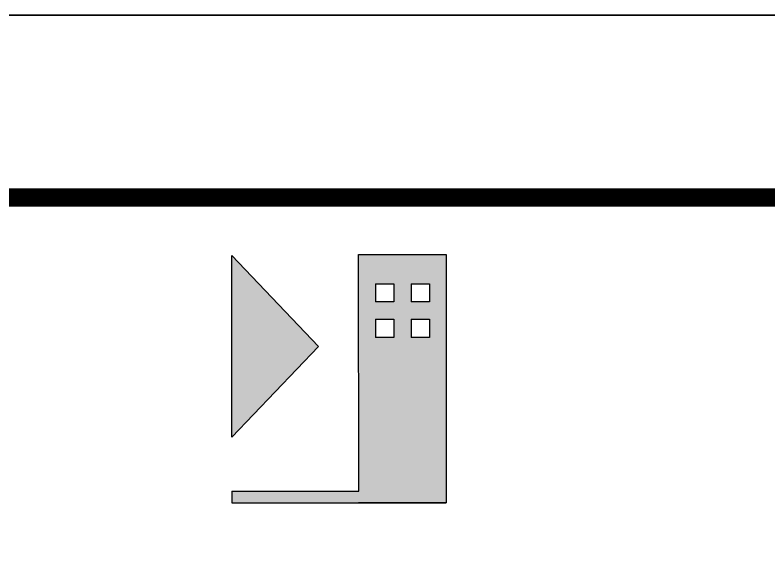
# Model space of a CAD drawing. Header units: millimetres. Extents: x -981077 to -572908, y -546666 to -409449.
# Drawn here: x -721859 to -717728, y -417037 to -414082 of the extents above; entities that cross this region are included whole.
import ezdxf

# ---------------------------------------------------------------- set-up
doc = ezdxf.new("R2010")
doc.units = ezdxf.units.MM
doc.header["$LTSCALE"] = 1000
doc.layers.add('图框', color=7, linetype='Continuous')

# ---------------------------------------------------------------- blocks, each defined once
blk = doc.blocks.new('A$C00BC0004')
at = {"layer": '图框'}
h = blk.add_hatch(color=256, dxfattribs=at)
h.paths.add_polyline_path([(-3355, -1610.8), (-4050.2, -1610.8), (-4050.6, -1675.8), (-3355.4, -1675.8), (-2875.4, -1675.8), (-2875.4, -313.7), (-3355.4, -313.7)])
h.paths.add_polyline_path([(-3262.8, -768.5), (-3262.8, -668.5), (-3162.8, -668.5), (-3162.8, -768.5)], flags=16)
h.paths.add_polyline_path([(-3067.7, -768.5), (-3067.7, -668.5), (-2967.7, -668.5), (-2967.7, -768.5)], flags=16)
h.paths.add_polyline_path([(-3262.8, -573.2), (-3262.8, -473.2), (-3162.8, -473.2), (-3162.8, -573.2)], flags=16)
h.paths.add_polyline_path([(-3067.7, -573.2), (-3067.7, -473.2), (-2967.7, -473.2), (-2967.7, -573.2)], flags=16)
h.paths.add_polyline_path([(-3575.7, -817.1), (-4050.6, -318.7), (-4050.4, -1314.9)])
for p, q in [((-4050.4, -1314.9), (-4050.6, -318.7)), ((-3575.7, -817.1), (-4050.6, -318.7)), ((-3355, -1610.8), (-3355.4, -313.7)), ((-3355.4, -313.7), (-2875.4, -313.7)), ((-3355.4, -313.7), (-2946.8, -313.7)), ((-2875.4, -313.7), (-2875.4, -1675.8)), ((-3262.8, -473.2), (-3162.8, -473.2)), ((-3262.8, -473.2), (-3262.8, -573.2)), ((-3162.8, -473.2), (-3162.8, -573.2)), ((-3067.7, -473.2), (-2967.7, -473.2)), ((-3067.7, -473.2), (-3067.7, -573.2)), ((-2967.7, -473.2), (-2967.7, -573.2)), ((-3162.8, -573.2), (-3262.8, -573.2)), ((-2967.7, -573.2), (-3067.7, -573.2)), ((-3262.8, -668.5), (-3162.8, -668.5)), ((-3262.8, -668.5), (-3262.8, -768.5)), ((-3162.8, -668.5), (-3162.8, -768.5)), ((-3067.7, -668.5), (-2967.7, -668.5)), ((-3067.7, -668.5), (-3067.7, -768.5)), ((-2967.7, -668.5), (-2967.7, -768.5)), ((-3162.8, -768.5), (-3262.8, -768.5)), ((-2967.7, -768.5), (-3067.7, -768.5)), ((-3575.7, -817.1), (-4050.4, -1314.9)), ((-4050.2, -1610.8), (-4050.6, -1675.8)), ((-4050.2, -1610.8), (-3355, -1610.8)), ((-4050.6, -1675.8), (-2875.4, -1675.8)), ((-4050.6, -1675.8), (-3355.4, -1675.8)), ((-4050.6, -1675.8), (-2875.4, -1675.8)), ((-4050.6, -1675.8), (-3355.4, -1675.8)), ((-2875.4, -1675.8), (-3355.4, -1675.8)), ((-2875.4, -1675.8), (-3355.4, -1675.8))]:
    blk.add_line(p, q, dxfattribs=at)

msp = doc.modelspace()

# ---------------------------------------------------------------- linework, layer by layer
at = {"layer": '图框'}
for points in [[(-799720.886, -473481.824), (-799720.886, -414081.824), (-715620.886, -414081.824), (-715620.886, -473481.824)], [(-799720.886, -473481.824), (-715620.886, -473481.824), (-715620.886, -414081.824), (-799720.886, -414081.824)]]:
    msp.add_lwpolyline(points, close=True, dxfattribs=at)
at = {"layer": '图框', "const_width": 100}
msp.add_lwpolyline([(-797220.886, -472481.824), (-716620.886, -472481.824), (-716620.886, -415081.824), (-797220.886, -415081.824)], close=True, dxfattribs=at)

# ---------------------------------------------------------------- block references
at = {"layer": '图框'}
msp.add_blockref('A$C00BC0004', (-716620.886, -415081.824), dxfattribs=at)

doc.saveas('drawing.dxf')
